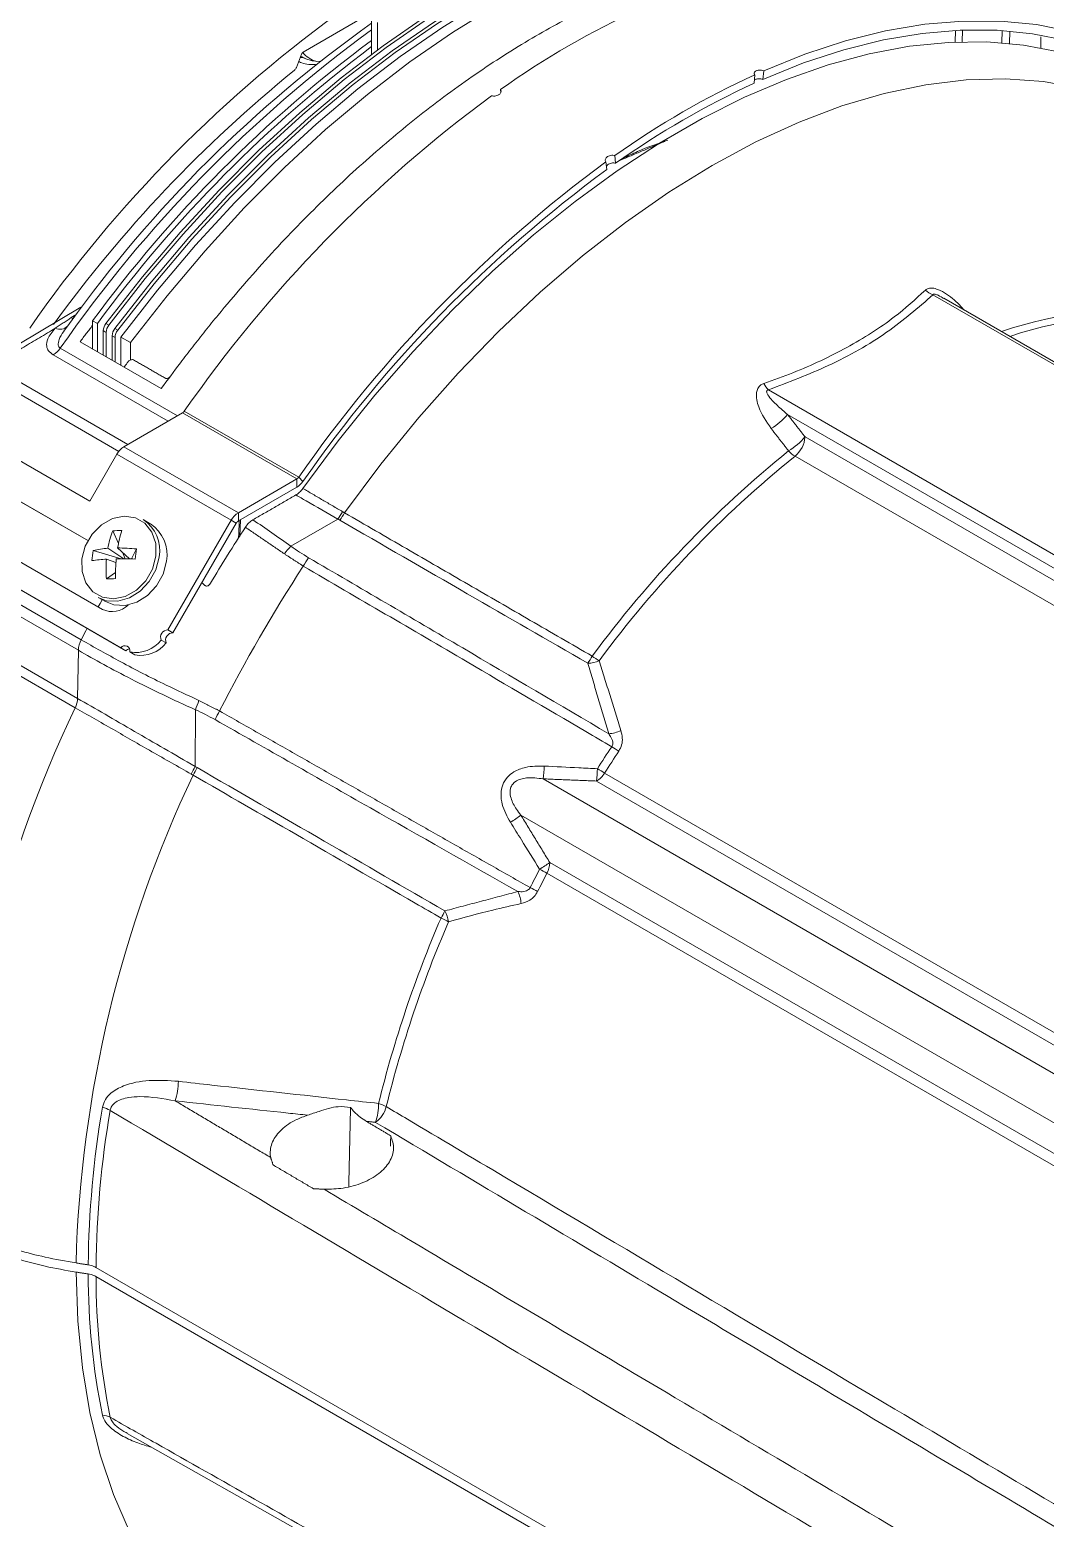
# Model space of a CAD drawing. Extents: x 11 to 120, y 2 to 94.
# Drawn here: x 20.68 to 24.33, y 71.6 to 76.93 of the extents above; entities that cross this region are included whole.
import ezdxf

# ---------------------------------------------------------------- set-up
doc = ezdxf.new("R2010")
doc.units = 0
doc.header["$MEASUREMENT"] = 0
doc.linetypes.add('SLD-Solid', pattern=[0])
doc.layers.add('OBJECT', color=7, linetype='CONTINUOUS')

msp = doc.modelspace()

# ---------------------------------------------------------------- linework, layer by layer
at = {"layer": 'OBJECT', "color": 7, "linetype": 'SLD-Solid', "lineweight": 15}
for p, q in [((21.665, 76.8511), (21.89, 76.9809)), ((21.9099, 76.9675), (21.9099, 76.8428)), ((21.9311, 76.9575), (21.9311, 76.8586)), ((24.0029, 76.8873), (24.0038, 76.9291)), ((24.0282, 76.8881), (24.0292, 76.9302)), ((24.1701, 76.8844), (24.1711, 76.9285)), ((24.198, 76.8819), (24.199, 76.9264)), ((21.6406, 76.7963), (21.6589, 76.8434)), ((21.6716, 76.8286), (21.6569, 76.8371)), ((23.3132, 76.7535), (23.3162, 76.7845)), ((23.2816, 76.7394), (23.2843, 76.7702)), ((22.3734, 76.706), (22.3723, 76.7172)), ((22.7851, 76.4528), (22.7824, 76.4805)), ((22.7535, 76.4304), (22.7504, 76.4578)), ((20.8681, 75.937), (20.5184, 75.7284)), ((27.0521, 74.1748), (23.9232, 75.981)), ((27.0672, 74.1761), (23.9619, 75.9688)), ((20.8274, 75.8785), (20.8142, 75.8605)), ((20.9101, 75.888), (20.927, 75.8782)), ((20.9101, 75.888), (20.9101, 75.7867)), ((20.927, 75.8782), (20.927, 75.7769)), ((20.9579, 75.8788), (20.9685, 75.8728)), ((20.9588, 75.8466), (20.9483, 75.8527)), ((20.9483, 75.7647), (20.9483, 75.8527)), ((20.9588, 75.7586), (20.9588, 75.8466)), ((20.9905, 75.8283), (20.98, 75.8344)), ((20.98, 75.7464), (20.98, 75.8344)), ((20.9897, 75.8605), (21.0002, 75.8544)), ((20.9905, 75.7403), (20.9905, 75.8283)), ((21.0457, 75.8097), (21.0118, 75.8293)), ((21.0118, 75.728), (21.0118, 75.8293)), ((20.7943, 75.79), (21.2146, 75.5474)), ((20.8649, 75.8128), (21.156, 75.6448)), ((21.0457, 75.7474), (21.0457, 75.8097)), ((20.5497, 75.7261), (21.0369, 75.4448)), ((21.1808, 75.5279), (20.7687, 75.7658)), ((21.004, 75.4199), (20.5217, 75.6983)), ((26.4619, 73.8341), (23.333, 75.6403)), ((21.0225, 75.4365), (21.2327, 75.5578)), ((21.6428, 75.3211), (21.2327, 75.5578)), ((21.649, 75.327), (21.2389, 75.5637)), ((26.4415, 73.7975), (23.4018, 75.5523)), ((23.4643, 75.4719), (26.4437, 73.7519)), ((20.9001, 75.2417), (20.5642, 75.4356)), ((20.997, 75.4096), (20.9001, 75.2417)), ((21.4071, 75.1728), (20.997, 75.4096)), ((21.4326, 75.1997), (21.0225, 75.4365)), ((26.4118, 73.6806), (23.4285, 75.4028)), ((21.6428, 75.3211), (21.4326, 75.1997)), ((21.6428, 75.2917), (21.4326, 75.1703)), ((21.6428, 75.2917), (21.6428, 75.3211)), ((21.649, 75.327), (21.6639, 75.3117)), ((20.8948, 75.0987), (20.6201, 75.2573)), ((20.8948, 75.0987), (20.6381, 75.2469)), ((21.4326, 75.1997), (21.4326, 75.1703)), ((20.1951, 75.1333), (20.869, 74.7443)), ((20.9821, 75.1348), (21.0026, 75.0894)), ((21.117, 75.1602), (21.0909, 75.1753)), ((21.4071, 75.1728), (21.1802, 74.7798)), ((21.4251, 75.1624), (21.1982, 74.7694)), ((21.4251, 75.1624), (21.4071, 75.1728)), ((21.4375, 75.1153), (21.4402, 75.1747)), ((21.6208, 75.0799), (21.7893, 75.1772)), ((20.8589, 74.707), (20.185, 75.096)), ((21.0113, 74.7157), (20.3642, 75.0892)), ((21.0293, 74.7053), (20.3822, 75.0788)), ((20.5266, 75.0954), (20.9459, 74.8533)), ((20.9125, 75.0646), (21.013, 75.0349)), ((20.9937, 75.0218), (20.9598, 75.0334)), ((20.9648, 75.0724), (21.0221, 75.0348)), ((21.0428, 75.0345), (20.9998, 75.0737)), ((21.0167, 75.0583), (21.0273, 75.0348)), ((21.0669, 75.0702), (21.0489, 75.0343)), ((20.96, 74.9624), (20.9924, 74.9856)), ((20.2576, 74.8798), (20.8563, 74.5342)), ((20.9298, 74.8965), (20.956, 74.8814)), ((21.1982, 74.7694), (21.1802, 74.7798)), ((20.8481, 74.5008), (20.4441, 74.734)), ((20.8589, 74.707), (20.8563, 74.5342)), ((21.0113, 74.7157), (21.0293, 74.7053)), ((21.156, 74.7434), (21.174, 74.733)), ((21.0617, 74.6904), (21.0437, 74.7008)), ((21.2792, 74.4938), (21.2776, 74.2903)), ((22.5256, 74.2459), (25.3928, 72.5907)), ((25.4871, 72.639), (22.7172, 74.2381)), ((22.7458, 74.2669), (25.5169, 72.6671)), ((25.3156, 72.4588), (22.4457, 74.1156)), ((25.3101, 72.3079), (22.5389, 73.9076)), ((22.5494, 73.9457), (25.3194, 72.3466)), ((24.2343, 70.5824), (20.9222, 72.4944)), ((20.9222, 72.4617), (24.2343, 70.5497))]:
    msp.add_line(p, q, dxfattribs=at)
at = {"layer": 'OBJECT', "color": 7, "linetype": 'SLD-Solid', "lineweight": 15, "flags": 128}
for points in [[(23.5549, 77.378), (23.4243, 77.3937), (23.289, 77.3968), (23.1494, 77.3874), (23.0062, 77.3654), (22.86, 77.3309), (22.7113, 77.2841), (22.5607, 77.2252), (22.4089, 77.1544), (22.2564, 77.0721), (22.104, 76.9784), (21.9521, 76.8739), (21.8015, 76.759), (21.6528, 76.634), (21.5066, 76.4996), (21.3634, 76.3563), (21.2238, 76.2046), (21.0885, 76.0453), (20.9579, 75.8788)], [(23.5654, 77.3719), (23.4349, 77.3876), (23.2995, 77.3908), (23.16, 77.3813), (23.0168, 77.3593), (22.8705, 77.3248), (22.7218, 77.278), (22.5712, 77.2191), (22.4194, 77.1484), (22.2669, 77.066), (22.1145, 76.9723), (21.9627, 76.8678), (21.8121, 76.7529), (21.6634, 76.6279), (21.5171, 76.4935), (21.3739, 76.3502), (21.2344, 76.1986), (21.099, 76.0392), (20.9685, 75.8728)], [(23.5866, 77.3597), (23.4561, 77.3754), (23.3207, 77.3785), (23.1812, 77.369), (23.038, 77.347), (22.8917, 77.3126), (22.743, 77.2658), (22.5924, 77.2069), (22.4406, 77.1361), (22.2882, 77.0537), (22.1357, 76.9601), (21.9839, 76.8556), (21.8333, 76.7406), (21.6846, 76.6157), (21.5383, 76.4813), (21.3951, 76.338), (21.2556, 76.1863), (21.1202, 76.0269), (20.9897, 75.8605)], [(23.5972, 77.3536), (23.4666, 77.3693), (23.3313, 77.3724), (23.1917, 77.363), (23.0485, 77.341), (22.9023, 77.3065), (22.7535, 77.2597), (22.603, 77.2008), (22.4511, 77.13), (22.2987, 77.0477), (22.1462, 76.954), (21.9944, 76.8495), (21.8438, 76.7345), (21.6951, 76.6096), (21.5489, 76.4752), (21.4057, 76.3319), (21.2661, 76.1802), (21.1308, 76.0209), (21.0002, 75.8544)], [(23.6281, 77.3397), (23.4968, 77.3564), (23.3606, 77.3603), (23.2201, 77.3515), (23.0758, 77.3299), (22.9284, 77.2956), (22.7785, 77.2488), (22.6267, 77.1897), (22.4736, 77.1184), (22.3199, 77.0354), (22.1662, 76.9409), (22.0131, 76.8354), (21.8613, 76.7193), (21.7114, 76.593), (21.564, 76.4571), (21.4197, 76.3122), (21.2792, 76.1588), (21.143, 75.9976), (21.0118, 75.8293)], [(23.662, 77.3201), (23.5307, 77.3368), (23.3945, 77.3408), (23.254, 77.3319), (23.1098, 77.3103), (22.9624, 77.276), (22.8125, 77.2292), (22.6607, 77.1701), (22.5076, 77.0988), (22.3538, 77.0158), (22.2001, 76.9213), (22.047, 76.8158), (21.8952, 76.6997), (21.7453, 76.5734), (21.5979, 76.4375), (21.4537, 76.2926), (21.3132, 76.1392), (21.177, 75.978), (21.0457, 75.8097)], [(24.4177, 76.9253), (24.2937, 76.9498), (24.1648, 76.9623), (24.0314, 76.9627), (23.8941, 76.951), (23.7533, 76.9272), (23.6097, 76.8914), (23.4638, 76.8437), (23.3162, 76.7845)], [(24.4028, 76.8928), (24.2802, 76.9171), (24.1527, 76.9295), (24.0207, 76.9299), (23.8848, 76.9182), (23.7456, 76.8947), (23.6035, 76.8593), (23.4592, 76.8122), (23.3132, 76.7535)], [(21.6639, 75.2871), (21.7906, 75.4576), (21.9225, 75.6213), (22.0591, 75.7777), (22.1998, 75.9259), (22.344, 76.0655), (22.491, 76.1957), (22.6403, 76.3161), (22.7912, 76.426), (22.9431, 76.5252), (23.0953, 76.613), (23.2472, 76.6893), (23.3981, 76.7535), (23.5474, 76.8055), (23.6944, 76.8451), (23.8386, 76.872), (23.9793, 76.8861), (24.1159, 76.8875), (24.2478, 76.8761), (24.3745, 76.8519)], [(21.7248, 76.8178), (21.6967, 76.8196), (21.6713, 76.8288)], [(24.45, 76.7217), (24.3196, 76.7455), (24.1836, 76.7556), (24.0426, 76.7519), (23.8974, 76.7343), (23.7486, 76.7031), (23.5969, 76.6584), (23.4431, 76.6002), (23.2877, 76.5291), (23.1317, 76.4451), (22.9756, 76.3489), (22.8203, 76.2407), (22.6664, 76.1212), (22.5147, 75.9908), (22.3659, 75.8502), (22.2207, 75.7001), (22.0798, 75.5411), (21.9438, 75.374), (21.8133, 75.1996)], [(20.8325, 75.899), (20.8404, 75.8963), (20.8415, 75.8961)], [(21.137, 75.0443), (21.1364, 75.0898), (21.1229, 75.1304), (21.0977, 75.1621), (21.0634, 75.1818), (21.0233, 75.1876), (20.9813, 75.1788), (20.9416, 75.1564), (20.9081, 75.1226), (20.8839, 75.0806), (20.8715, 75.0345), (20.8722, 74.989), (20.8857, 74.9484), (20.9109, 74.9167), (20.9452, 74.897), (20.9853, 74.8912), (21.0272, 74.9), (21.0669, 74.9224), (21.1005, 74.9562), (21.1247, 74.9982), (21.137, 75.0443)], [(20.9298, 74.8965), (20.9604, 74.8846), (21.001, 74.8827), (21.0424, 74.8944), (21.081, 74.9186), (21.1133, 74.9533), (21.1364, 74.9953), (21.1484, 75.041)], [(20.956, 74.8814), (20.9865, 74.8695), (21.0271, 74.8676), (21.0685, 74.8792), (21.1071, 74.9035), (21.1394, 74.9382), (21.1626, 74.9802), (21.1745, 75.0259)], [(20.9445, 74.888), (20.9369, 74.8741), (20.9305, 74.8622)], [(20.8901, 74.7856), (20.8857, 74.7769), (20.869, 74.7443)], [(20.8506, 72.4778), (20.8568, 72.3029), (20.8734, 72.135), (20.9004, 71.9748), (20.9377, 71.8231), (20.9851, 71.6804), (21.0423, 71.5476), (21.1091, 71.4251), (21.1852, 71.3136), (21.2703, 71.2136)], [(21.0338, 71.8994), (21.7015, 71.521), (24.3426, 70.0247)]]:
    msp.add_lwpolyline(points, dxfattribs=at)
at = {"layer": 'OBJECT', "color": 7, "linetype": 'SLD-Solid', "lineweight": 15}
for centre, radius, start, end in [((24.5846, 73.1464), 4.7523, 125.4631, 145.1492), ((24.196, 74.1376), 3.1592, 114.7348, 125.2598), ((24.5913, 73.1744), 4.6345, 125.35, 144.3055), ((24.7514, 73.0364), 4.8209, 126.1142, 145.1668), ((24.7506, 73.0671), 4.7652, 126.593, 143.7021), ((24.776, 73.0499), 4.7764, 126.8732, 143.6902), ((21.7456, 76.9212), 0.109, 220.931, 252.2419), ((24.691, 73.0233), 4.8485, 129.0967, 143.9792), ((24.6062, 73.9008), 3.1592, 114.7348, 125.2598), ((24.5893, 73.9008), 3.1253, 114.7348, 125.2598), ((25.2101, 72.7978), 4.8395, 126.3693, 145.1426), ((25.6202, 72.561), 4.8395, 126.3693, 145.1426), ((25.5924, 72.5754), 4.7876, 126.3693, 145.1426), ((23.9501, 76.0559), 0.0796, 226.9461, 250.2256), ((20.9939, 75.8507), 0.0456, 141.9158, 177.4718), ((24.6087, 74.5908), 1.3331, 80.9782, 109.2611), ((24.6282, 74.5782), 1.3255, 80.9583, 108.9089), ((20.7929, 75.8986), 0.0409, 246.0472, 312.4758), ((21.0044, 75.8446), 0.0456, 141.9158, 177.4718), ((21.0256, 75.8324), 0.0456, 141.9158, 177.4718), ((21.0361, 75.8263), 0.0456, 141.9158, 177.4718), ((20.7247, 75.8377), 0.0843, 301.4452, 325.5545), ((23.3974, 75.7036), 0.0902, 206.4621, 224.5223), ((21.2221, 75.5752), 0.0204, 301.4324, 325.5702), ((23.2209, 75.7038), 0.236, 301.1475, 320.0641), ((23.2832, 75.6236), 0.2362, 301.1839, 320.0385), ((23.3669, 75.4785), 0.0976, 309.1587, 356.1231), ((21.0614, 75.3741), 0.0736, 121.9547, 151.1444), ((25.901, 72.329), 3.9738, 128.901, 143.6257), ((25.9163, 72.3198), 3.9616, 128.901, 143.6257), ((23.4821, 75.4923), 0.1043, 222.7316, 239.0698), ((21.6322, 75.3385), 0.0204, 301.4324, 325.5702), ((21.6067, 75.3509), 0.0694, 301.4324, 325.5702), ((21.4715, 75.1373), 0.0736, 121.9547, 151.1444), ((21.3965, 75.452), 0.4794, 325.024, 328.7855), ((21.3548, 75.4698), 0.5322, 326.0976, 329.4864), ((21.2945, 75.0148), 0.3347, 158.9965, 170.0976), ((21.0064, 74.9171), 0.219, 87.8252, 96.3732), ((21.4243, 75.0047), 0.4301, 162.2261, 170.7713), ((21.0202, 75.0656), 0.1305, 349.1228, 57.2209), ((21.0464, 75.0505), 0.1305, 349.1228, 57.2209), ((26.4584, 71.891), 5.9677, 146.92503, 149.19637), ((21.4441, 75.152), 0.0216, 121.9547, 151.1444), ((21.8323, 74.883), 0.289, 137.0499, 144.1759), ((21.1522, 75.0153), 0.2448, 168.3917, 176.9919), ((20.9881, 74.4948), 0.5394, 93.0043, 98.5652), ((20.9857, 74.7537), 0.3194, 93.7413, 103.2546), ((21.4004, 74.9988), 0.442, 175.5006, 184.7203), ((21.581, 74.9814), 0.5887, 174.8032, 181.7326), ((21.0132, 73.8748), 1.16, 87.5756, 90.9098), ((20.9999, 74.4195), 0.6541, 84.1166, 90.0097), ((19.0736, 75.3074), 2.0073, 352.1679, 353.2157), ((22.1162, 74.7429), 0.5231, 145.5814, 149.4885), ((26.5325, 71.8477), 5.8033, 146.99869, 152.92298), ((20.9576, 75.4739), 0.5115, 270.2707, 273.9278), ((20.9802, 74.9266), 0.0809, 244.9566, 314.7528), ((21.1795, 74.754), 0.0257, 88.3793, 204.4869), ((21.1975, 74.7436), 0.0257, 88.3793, 204.4869), ((20.9462, 74.7034), 0.0874, 152.0632, 177.6047), ((21.0257, 74.7044), 0.0184, 348.5446, 142.1448), ((21.046, 74.6892), 0.0232, 98.8155, 136.1351), ((21.0648, 74.8147), 0.1158, 259.5449, 321.9957), ((21.0828, 74.8043), 0.1158, 259.5449, 321.9957), ((22.2364, 74.961), 0.5404, 326.2192, 329.3739), ((22.6841, 74.768), 0.1076, 270.7762, 293.2594), ((22.8809, 74.9328), 0.3054, 234.0147, 239.656), ((24.9657, 72.5293), 4.5653, 154.415, 178.3612), ((20.7713, 74.5374), 0.0851, 334.5116, 357.8245), ((21.556, 74.4102), 0.2891, 156.2193, 163.1973), ((21.8268, 74.2285), 0.5301, 150.5374, 154.3126), ((22.753, 74.5185), 0.1111, 273.8262, 297.2215), ((26.651, 71.7809), 4.6594, 146.3732, 147.5287), ((26.6647, 71.773), 4.6451, 146.3732, 147.5287), ((23.0788, 74.83), 0.5607, 236.7374, 239.8126), ((20.8363, 74.4976), 0.4876, 331.236, 334.8334), ((20.8003, 74.5248), 0.5399, 330.5286, 333.7782), ((21.9406, 74.3174), 0.5893, 353.0272, 357.5042), ((21.9672, 74.3086), 0.7533, 354.6328, 358.0138), ((23.1579, 74.977), 0.821, 237.7721, 239.8727), ((25.2215, 72.3861), 4.3727, 154.636, 178.3701), ((22.6713, 74.3123), 0.0872, 301.7196, 328.6157), ((22.0862, 74.6123), 0.6131, 301.6436, 305.8914), ((26.6494, 71.7786), 4.6592, 152.6088, 153.5219), ((26.6631, 71.7707), 4.6449, 152.6088, 153.5219), ((22.0906, 74.6232), 0.8182, 301.0443, 304.1091), ((22.1508, 73.2315), 0.7796, 60.1395, 62.3516), ((22.4617, 73.9494), 0.0878, 331.6025, 357.5633), ((22.2179, 73.34), 0.5782, 60.187, 63.1693), ((22.3339, 73.7917), 0.1127, 3.6192, 26.4104), ((25.9996, 72.0835), 4.185, 156.5781, 166.1907), ((21.6815, 74.0159), 0.5484, 330.6402, 333.6595), ((22.0349, 73.4676), 0.306, 60.3487, 65.9793), ((22.0783, 73.7185), 0.1089, 7.8753, 29.739), ((26.0147, 72.075), 4.1722, 156.5781, 166.1907), ((20.9785, 73.1644), 0.239, 342.251, 359.3311), ((24.4136, 72.4711), 3.5193, 170.2276, 179.4695), ((24.4323, 72.4618), 3.5102, 170.2276, 179.4687), ((20.92, 72.9624), 0.1091, 60.9033, 76.5483), ((21.692, 73.0866), 0.2436, 342.8048, 359.0146), ((21.8661, 73.0958), 0.1001, 305.8426, 345.6229), ((21.8986, 72.9556), 0.1321, 60.7687, 73.7304), ((23.4348, 72.4711), 2.5403, 180.0017, 191.4906), ((23.456, 72.4618), 2.5337, 180.0026, 191.4907), ((20.9419, 71.9004), 0.0647, 61.189, 86.8975)]:
    msp.add_arc(centre, radius, start, end, dxfattribs=at)
msp.add_ellipse((21.665, 76.8429), major_axis=(0.005, 0.00866), ratio=0.577456, start_param=0.785256, end_param=1.832237, dxfattribs=at)
for points, knots in [([(23.6578, 77.2353), (23.5996, 77.2367), (23.4827, 77.2397), (23.2971, 77.2171), (23.1042, 77.174), (22.9072, 77.1088), (22.709, 77.0234), (22.5098, 76.9183), (22.3082, 76.7923), (22.1086, 76.6475), (21.9137, 76.4867), (21.7245, 76.3109), (21.5384, 76.1194), (21.4196, 75.9792), (21.3598, 75.9086)], [0, 0, 0, 0, 0.082062, 0.164694, 0.249123, 0.334172, 0.416234, 0.498866, 0.583295, 0.668345, 0.750383, 0.832421, 0.915613, 1, 1, 1, 1]), ([(21.6334, 76.7862), (21.6345, 76.7872), (21.6368, 76.7893), (21.6392, 76.7931), (21.6402, 76.7954), (21.6406, 76.7963)], [0, 0, 0, 0, 0.392085, 0.784171, 1, 1, 1, 1]), ([(21.7097, 76.8062), (21.6989, 76.8064), (21.6798, 76.8068), (21.6596, 76.8123), (21.651, 76.8164), (21.6488, 76.8175)], [0, 0, 0, 0, 0.489325, 0.867474, 1, 1, 1, 1]), ([(21.6714, 76.8284), (21.6707, 76.8289), (21.668, 76.831), (21.6622, 76.8321), (21.6567, 76.8314), (21.6541, 76.8311)], [0, 0, 0, 0, 0.1437, 0.600742, 1, 1, 1, 1]), ([(23.2888, 76.784), (23.2871, 76.783), (23.2836, 76.7811), (23.2815, 76.7771), (23.2819, 76.7733), (23.2836, 76.7711), (23.2843, 76.7702)], [0, 0, 0, 0, 0.273874, 0.547765, 0.818561, 1, 1, 1, 1]), ([(23.3162, 76.7845), (23.3137, 76.7851), (23.3087, 76.7864), (23.3006, 76.7867), (23.294, 76.7859), (23.2908, 76.7848), (23.2895, 76.7843)], [0, 0, 0, 0, 0.278162, 0.556168, 0.835036, 1, 1, 1, 1]), ([(23.3132, 76.7535), (23.3107, 76.7542), (23.3057, 76.7555), (23.2976, 76.7558), (23.2907, 76.755), (23.2874, 76.7537), (23.286, 76.7532)], [0, 0, 0, 0, 0.27098, 0.54189, 0.811531, 1, 1, 1, 1]), ([(22.3667, 76.6986), (22.3645, 76.6975), (22.3601, 76.6951), (22.352, 76.6935), (22.3452, 76.6936), (22.3415, 76.6943), (22.3403, 76.6946)], [0, 0, 0, 0, 0.28744, 0.574979, 0.857991, 1, 1, 1, 1]), ([(22.3723, 76.7172), (22.3732, 76.7157), (22.3751, 76.7126), (22.3746, 76.7073), (22.372, 76.7028), (22.369, 76.7004), (22.3678, 76.6994)], [0, 0, 0, 0, 0.26891, 0.537669, 0.807262, 1, 1, 1, 1]), ([(22.8109, 76.4696), (22.8286, 76.4783), (22.8828, 76.505), (22.9362, 76.5234), (22.9721, 76.5358)], [0, 0, 0, 0, 0.32632, 1, 1, 1, 1]), ([(22.7504, 76.4578), (22.7495, 76.4594), (22.7476, 76.4625), (22.7481, 76.4678), (22.751, 76.4728), (22.7564, 76.4772), (22.7636, 76.4802), (22.7717, 76.4817), (22.7781, 76.4814), (22.7815, 76.4807), (22.7824, 76.4805)], [0, 0, 0, 0, 0.13435, 0.268633, 0.402971, 0.540397, 0.675686, 0.814722, 0.949327, 1, 1, 1, 1]), ([(22.7523, 76.4417), (22.7529, 76.4429), (22.7543, 76.4458), (22.7593, 76.4496), (22.7663, 76.4526), (22.7743, 76.454), (22.7807, 76.4538), (22.7841, 76.453), (22.7851, 76.4528)], [0, 0, 0, 0, 0.139317, 0.336345, 0.529189, 0.727855, 0.92165, 1, 1, 1, 1]), ([(23.3166, 75.6634), (23.3517, 75.6759), (23.4573, 75.7136), (23.6196, 75.7904), (23.7783, 75.8911), (23.8599, 75.9652), (23.8958, 75.9978)], [0, 0, 0, 0, 0.149978, 0.450605, 0.758659, 1, 1, 1, 1]), ([(23.8958, 75.9978), (23.8993, 76.0003), (23.9062, 76.0053), (23.9226, 76.0059), (23.9453, 75.9997), (23.9817, 75.9787), (24.0125, 75.952), (24.0305, 75.9312), (24.0339, 75.9272)], [0, 0, 0, 0, 0.099, 0.197937, 0.32287, 0.5267, 0.909916, 1, 1, 1, 1]), ([(23.9612, 75.9678), (23.9551, 75.972), (23.9475, 75.9772), (23.9364, 75.9818), (23.9317, 75.9833), (23.928, 75.9838), (23.9257, 75.9836), (23.924, 75.9828), (23.9234, 75.9818), (23.9232, 75.9812), (23.9232, 75.981)], [0, 0, 0, 0, 0.509234, 0.63265, 0.769194, 0.823996, 0.87935, 0.928947, 0.981687, 1, 1, 1, 1]), ([(23.9232, 75.981), (23.8704, 75.9351), (23.7632, 75.8421), (23.5612, 75.7272), (23.4061, 75.6682), (23.333, 75.6403)], [0, 0, 0, 0, 0.339274, 0.688484, 1, 1, 1, 1]), ([(21.3598, 75.9086), (21.3445, 75.8899), (21.314, 75.8525), (21.269, 75.7953), (21.216, 75.7264), (21.1788, 75.6757), (21.156, 75.6448)], [0, 0, 0, 0, 0.218765, 0.43753, 0.656295, 1, 1, 1, 1]), ([(20.7687, 75.7658), (20.7626, 75.7703), (20.7503, 75.7794), (20.7434, 75.7997), (20.7481, 75.8283), (20.7656, 75.8488), (20.7763, 75.8612)], [0, 0, 0, 0, 0.167941, 0.334633, 0.594445, 1, 1, 1, 1]), ([(20.8145, 75.8603), (20.8082, 75.8522), (20.7981, 75.8394), (20.7889, 75.8193), (20.7854, 75.805), (20.7886, 75.795), (20.7918, 75.7916), (20.7939, 75.7903), (20.7943, 75.79)], [0, 0, 0, 0, 0.351929, 0.555329, 0.820074, 0.909097, 0.984817, 1, 1, 1, 1]), ([(21.0229, 75.7216), (21.0246, 75.7239), (21.0283, 75.7291), (21.0326, 75.735), (21.0353, 75.7386), (21.0358, 75.7393)], [0, 0, 0, 0, 0.387389, 0.872425, 1, 1, 1, 1]), ([(21.0572, 75.7476), (21.0561, 75.7481), (21.0537, 75.7491), (21.0494, 75.7488), (21.0449, 75.7473), (21.04, 75.7442), (21.0373, 75.7411), (21.0358, 75.7393)], [0, 0, 0, 0, 0.172258, 0.344036, 0.527769, 0.740234, 1, 1, 1, 1]), ([(21.1868, 75.6863), (21.1865, 75.686), (21.1847, 75.6841), (21.1805, 75.6822), (21.1752, 75.6812), (21.1718, 75.6817), (21.1703, 75.6825), (21.17, 75.6827)], [0, 0, 0, 0, 0.06069, 0.415657, 0.674138, 0.933876, 1, 1, 1, 1]), ([(23.3429, 75.5018), (23.3256, 75.5269), (23.303, 75.5597), (23.2905, 75.6047), (23.2893, 75.6278), (23.2948, 75.6464), (23.3042, 75.658), (23.313, 75.6618), (23.3166, 75.6634)], [0, 0, 0, 0, 0.463202, 0.605761, 0.74907, 0.84178, 0.935306, 1, 1, 1, 1]), ([(23.333, 75.6403), (23.3322, 75.6402), (23.3306, 75.64), (23.3287, 75.6391), (23.3274, 75.6378), (23.3266, 75.6355), (23.327, 75.6301), (23.3372, 75.6113), (23.3635, 75.5847), (23.3894, 75.5628), (23.4018, 75.5523)], [0, 0, 0, 0, 0.018434, 0.032622, 0.046846, 0.064939, 0.096407, 0.193735, 0.61436, 1, 1, 1, 1]), ([(21.639, 75.2636), (21.6434, 75.2665), (21.6523, 75.2724), (21.66, 75.2821), (21.6639, 75.2871)], [0, 0, 0, 0, 0.493542, 1, 1, 1, 1]), ([(21.7893, 75.1772), (21.7893, 75.1772), (21.7512, 75.1991), (21.7006, 75.2282), (21.6513, 75.2565), (21.639, 75.2636)], [0, 0, 0, 0, 0.000013, 0.751245, 1, 1, 1, 1]), ([(21.4848, 75.1746), (21.4799, 75.1712), (21.47, 75.1645), (21.4619, 75.1533), (21.4578, 75.1477)], [0, 0, 0, 0, 0.498205, 1, 1, 1, 1]), ([(21.4848, 75.1746), (21.5302, 75.1438), (21.5755, 75.113), (21.6208, 75.0799), (21.6208, 75.0799)], [0, 0, 0, 0, 0.999986, 1, 1, 1, 1]), ([(21.7965, 75.173), (21.7941, 75.1744), (21.7917, 75.1758), (21.7893, 75.1772), (21.7893, 75.1772)], [0, 0, 0, 0, 0.99972, 1, 1, 1, 1]), ([(22.6856, 74.6605), (22.5416, 74.7435), (22.2452, 74.9143), (21.9489, 75.0852), (21.7965, 75.173)], [0, 0, 0, 0, 0.48595, 1, 1, 1, 1]), ([(21.6208, 75.0799), (21.6208, 75.0799), (21.6413, 75.0653), (21.663, 75.0519), (21.6847, 75.0386)], [0, 0, 0, 0, 0.000031, 1, 1, 1, 1]), ([(21.6847, 75.0386), (21.8689, 74.9308), (22.2277, 74.7209), (22.586, 74.5103), (22.7604, 74.4077)], [0, 0, 0, 0, 0.513344, 1, 1, 1, 1]), ([(22.7713, 74.3612), (22.7405, 74.3792), (22.5677, 74.4805), (22.1994, 74.6967), (21.8614, 74.8941), (21.6655, 75.0085)], [0, 0, 0, 0, 0.083458, 0.469006, 1, 1, 1, 1]), ([(21.3326, 74.947), (21.3312, 74.9449), (21.3288, 74.9414), (21.3242, 74.9383), (21.3201, 74.937), (21.3163, 74.9373), (21.3136, 74.9386), (21.3123, 74.9399), (21.3118, 74.9403)], [0, 0, 0, 0, 0.29084, 0.479308, 0.632236, 0.786164, 0.918665, 1, 1, 1, 1]), ([(21.2792, 74.4938), (21.2792, 74.4938), (21.2391, 74.5112), (21.1603, 74.5475), (21.0157, 74.6195), (20.9173, 74.6733), (20.8589, 74.707), (20.8589, 74.707)], [0, 0, 0, 0, 0.000005, 0.259099, 0.518181, 0.999995, 1, 1, 1, 1]), ([(20.869, 74.7443), (20.9154, 74.7182), (21.0097, 74.665), (21.1543, 74.5903), (21.2517, 74.5452), (21.2914, 74.5268)], [0, 0, 0, 0, 0.365475, 0.741466, 1, 1, 1, 1]), ([(21.2637, 74.263), (21.2164, 74.2899), (21.1205, 74.3444), (20.9787, 74.4256), (20.8926, 74.4751), (20.8481, 74.5008)], [0, 0, 0, 0, 0.319145, 0.647515, 1, 1, 1, 1]), ([(20.8563, 74.5342), (20.8563, 74.5342), (20.8877, 74.5161), (20.9537, 74.4779), (21.0583, 74.4175), (21.1668, 74.3546), (21.2403, 74.3119), (21.2776, 74.2903), (21.2776, 74.2903)], [0, 0, 0, 0, 0.000005, 0.254678, 0.509351, 0.752582, 0.999995, 1, 1, 1, 1]), ([(21.3491, 74.4583), (21.326, 74.4707), (21.3029, 74.4832), (21.2792, 74.4938), (21.2792, 74.4938)], [0, 0, 0, 0, 0.99997, 1, 1, 1, 1]), ([(22.4349, 73.8419), (22.2585, 73.9417), (21.8964, 74.1468), (21.5347, 74.3527), (21.3491, 74.4583)], [0, 0, 0, 0, 0.486991, 1, 1, 1, 1]), ([(22.7713, 74.3612), (22.7723, 74.363), (22.7745, 74.3666), (22.7755, 74.3743), (22.7734, 74.3868), (22.7672, 74.3982), (22.7618, 74.4058), (22.7604, 74.4077)], [0, 0, 0, 0, 0.116849, 0.233193, 0.437974, 0.854434, 1, 1, 1, 1]), ([(22.8038, 74.4198), (22.8063, 74.4106), (22.8106, 74.3942), (22.8086, 74.3676), (22.8007, 74.3527), (22.7969, 74.3454)], [0, 0, 0, 0, 0.396713, 0.706829, 1, 1, 1, 1]), ([(21.2776, 74.2903), (21.2776, 74.2903), (21.2799, 74.289), (21.2823, 74.2876), (21.2846, 74.2863)], [0, 0, 0, 0, 0.00029, 1, 1, 1, 1]), ([(21.2846, 74.2863), (21.4367, 74.1984), (21.7328, 74.0272), (22.0289, 73.8559), (22.1729, 73.7726)], [0, 0, 0, 0, 0.513611, 1, 1, 1, 1]), ([(22.4079, 74.0903), (22.3964, 74.1112), (22.3788, 74.1433), (22.3725, 74.1908), (22.3787, 74.2252), (22.3955, 74.2526), (22.4238, 74.2749), (22.4691, 74.2917), (22.5068, 74.2917), (22.5294, 74.2918)], [0, 0, 0, 0, 0.224316, 0.345841, 0.447966, 0.550598, 0.643263, 0.786621, 1, 1, 1, 1]), ([(22.5294, 74.2918), (22.5706, 74.2896), (22.6341, 74.2863), (22.6977, 74.2834), (22.72, 74.2824)], [0, 0, 0, 0, 0.648491, 1, 1, 1, 1]), ([(22.1594, 73.747), (22.1286, 73.7648), (21.9549, 73.8648), (21.6585, 74.0355), (21.393, 74.1885), (21.2703, 74.2592)], [0, 0, 0, 0, 0.104199, 0.585852, 1, 1, 1, 1]), ([(22.5256, 74.2459), (22.5056, 74.2485), (22.4787, 74.252), (22.4447, 74.2459), (22.4269, 74.2381), (22.4145, 74.2264), (22.4081, 74.2134), (22.4058, 74.1963), (22.4109, 74.1695), (22.4258, 74.1415), (22.4402, 74.1228), (22.4457, 74.1156)], [0, 0, 0, 0, 0.252396, 0.341467, 0.431195, 0.49019, 0.549439, 0.605129, 0.701097, 0.88522, 1, 1, 1, 1]), ([(22.5126, 73.9221), (22.4909, 73.9573), (22.4562, 74.0135), (22.4211, 74.0694), (22.4079, 74.0903)], [0, 0, 0, 0, 0.624898, 1, 1, 1, 1]), ([(22.4349, 73.8419), (22.4419, 73.8415), (22.4524, 73.8408), (22.4655, 73.8438), (22.473, 73.8479), (22.4771, 73.8523), (22.4785, 73.8551), (22.4789, 73.8559)], [0, 0, 0, 0, 0.437726, 0.65223, 0.821699, 0.945105, 1, 1, 1, 1]), ([(22.4464, 73.7989), (22.4124, 73.7913), (22.3245, 73.7718), (22.2388, 73.748), (22.1863, 73.7335)], [0, 0, 0, 0, 0.387427, 1, 1, 1, 1]), ([(22.5054, 73.8416), (22.5017, 73.8355), (22.4942, 73.8233), (22.4738, 73.8071), (22.4572, 73.8021), (22.4464, 73.7989)], [0, 0, 0, 0, 0.26318, 0.525234, 1, 1, 1, 1]), ([(20.9454, 73.0684), (20.9482, 73.0781), (20.9539, 73.0974), (20.9796, 73.125), (21.0312, 73.1531), (21.1152, 73.1686), (21.1826, 73.164), (21.2175, 73.1616)], [0, 0, 0, 0, 0.101178, 0.20186, 0.374018, 0.675191, 1, 1, 1, 1]), ([(21.2175, 73.1616), (21.2577, 73.1571), (21.4584, 73.1346), (21.6978, 73.1082), (21.8971, 73.0866), (21.9356, 73.0824)], [0, 0, 0, 0, 0.167872, 0.839363, 1, 1, 1, 1]), ([(21.2062, 73.0915), (21.1636, 73.0993), (21.1073, 73.1096), (21.0358, 73.1042), (21.0006, 73.0944), (20.9803, 73.0764), (20.9746, 73.0655), (20.9733, 73.0591), (20.973, 73.0576)], [0, 0, 0, 0, 0.49037, 0.647323, 0.850236, 0.921686, 0.982753, 1, 1, 1, 1]), ([(24.3174, 71.0704), (24.2586, 71.1053), (23.9647, 71.2799), (22.8498, 71.9423), (21.7939, 72.5698), (20.973, 73.0576)], [0, 0, 0, 0, 0.052722, 0.263609, 1, 1, 1, 1]), ([(21.6811, 73.0403), (21.6576, 73.0428), (21.4993, 73.0596), (21.341, 73.0769), (21.2062, 73.0915)], [0, 0, 0, 0, 0.147984, 1, 1, 1, 1]), ([(21.8348, 73.068), (21.8202, 73.0698), (21.7823, 73.0744), (21.7303, 73.0566), (21.6946, 73.0447), (21.6811, 73.0403)], [0, 0, 0, 0, 0.281228, 0.727864, 1, 1, 1, 1]), ([(21.8916, 73.0181), (21.8765, 73.028), (21.8564, 73.0413), (21.8392, 73.0626), (21.8348, 73.068)], [0, 0, 0, 0, 0.746489, 1, 1, 1, 1]), ([(21.9631, 73.0709), (21.9883, 73.0559), (22.13, 72.9716), (22.7375, 72.6102), (23.6774, 72.0511), (24.5009, 71.5613), (24.8584, 71.3487)], [0, 0, 0, 0, 0.026129, 0.146813, 0.629552, 1, 1, 1, 1]), ([(21.6811, 73.0403), (21.6673, 73.0352), (21.6313, 73.0222), (21.5845, 72.9899), (21.5515, 72.9453), (21.545, 72.9099), (21.548, 72.8913), (21.5485, 72.8884)], [0, 0, 0, 0, 0.162695, 0.424831, 0.687546, 0.950209, 1, 1, 1, 1]), ([(24.8198, 71.2914), (24.5167, 71.4718), (23.9103, 71.8326), (22.9452, 72.4071), (22.2834, 72.8011), (21.9247, 73.0146)], [0, 0, 0, 0, 0.314137, 0.628275, 1, 1, 1, 1]), ([(21.7401, 72.7746), (21.7632, 72.7751), (21.8113, 72.7761), (21.8807, 72.7963), (21.9391, 72.8293), (21.9778, 72.8722), (21.9945, 72.9204), (21.9842, 72.9511), (21.9791, 72.9663)], [0, 0, 0, 0, 0.156109, 0.324409, 0.493191, 0.662433, 0.831758, 1, 1, 1, 1]), ([(21.7401, 72.7746), (21.8452, 72.7122), (22.2539, 72.4696), (23.0163, 72.0171), (23.6736, 71.627), (24.0273, 71.4171)], [0, 0, 0, 0, 0.137909, 0.536076, 1, 1, 1, 1]), ([(20.4023, 72.6599), (20.4512, 72.6347), (20.5526, 72.5826), (20.7093, 72.5355), (20.8134, 72.517), (20.8506, 72.5104)], [0, 0, 0, 0, 0.375049, 0.776984, 1, 1, 1, 1]), ([(20.8506, 72.4778), (20.8133, 72.4843), (20.7231, 72.5002), (20.5876, 72.54), (20.4769, 72.5859), (20.419, 72.6179), (20.4023, 72.6272)], [0, 0, 0, 0, 0.222892, 0.54036, 0.867035, 1, 1, 1, 1]), ([(20.9222, 72.4944), (20.9169, 72.497), (20.9085, 72.5011), (20.8981, 72.503), (20.8945, 72.5037)], [0, 0, 0, 0, 0.64356, 1, 1, 1, 1]), ([(20.8945, 72.471), (20.9011, 72.4696), (20.9114, 72.4674), (20.9194, 72.4632), (20.9222, 72.4617)], [0, 0, 0, 0, 0.64356, 1, 1, 1, 1]), ([(21.1209, 71.85), (21.1046, 71.8547), (21.0697, 71.8648), (21.019, 71.8878), (20.9777, 71.9149), (20.9529, 71.9424), (20.9477, 71.9581), (20.9454, 71.965)], [0, 0, 0, 0, 0.219329, 0.468193, 0.718717, 0.875014, 1, 1, 1, 1]), ([(20.973, 71.9571), (21.0279, 71.926), (21.3178, 71.7619), (22.4325, 71.1307), (23.4925, 70.5306), (24.3174, 70.0637)], [0, 0, 0, 0, 0.049218, 0.260105, 1, 1, 1, 1]), ([(20.973, 71.9571), (20.9745, 71.9528), (20.9777, 71.9433), (20.9936, 71.926), (21.0131, 71.9106), (21.029, 71.903), (21.0344, 71.9004)], [0, 0, 0, 0, 0.190029, 0.423858, 0.807888, 1, 1, 1, 1])]:
    msp.add_open_spline(points, degree=3, knots=knots, dxfattribs=at)
for points in [[(24.3098, 76.8636), (24.3098, 76.9062)], [(23.2895, 76.7843), (23.2888, 76.784)], [(23.285, 76.7527), (23.2826, 76.7509)], [(23.286, 76.7532), (23.285, 76.7527)], [(22.3678, 76.6994), (22.3667, 76.6986)], [(22.9612, 76.5309), (22.8007, 76.4629)], [(20.7763, 75.8612), (20.8325, 75.899)], [(20.8325, 75.899), (20.8508, 75.9101)], [(20.7763, 75.8612), (20.5497, 75.7261)], [(20.8649, 75.8128), (20.9101, 75.8719)], [(21.0572, 75.7476), (21.17, 75.6827)], [(23.4018, 75.5523), (23.4643, 75.4719)], [(23.4055, 75.4215), (23.3429, 75.5018)], [(21.639, 75.2636), (21.4848, 75.1746)], [(21.6639, 75.2871), (21.8065, 75.2036)], [(21.8065, 75.2036), (21.8133, 75.1996)], [(21.8133, 75.1996), (22.7014, 74.6857)], [(21.4332, 75.1084), (21.4361, 75.1724)], [(21.598, 75.0522), (21.4578, 75.1477)], [(21.6655, 75.0085), (21.598, 75.0522)], [(21.3118, 74.9403), (21.3022, 74.9495)], [(22.7604, 74.4077), (22.6856, 74.6605)], [(22.7266, 74.6692), (22.8038, 74.4198)], [(21.2914, 74.5268), (21.3653, 74.4893)], [(21.3653, 74.4893), (22.4789, 73.8559)], [(21.2703, 74.2592), (21.2637, 74.263)], [(22.7172, 74.2381), (22.5256, 74.2459)], [(22.4457, 74.1156), (22.5494, 73.9457)], [(22.1729, 73.7726), (22.4349, 73.8419)], [(21.2062, 73.0915), (21.5485, 72.8884)], [(21.8348, 73.068), (21.8285, 72.7844)], [(21.8916, 73.0181), (21.9791, 72.9663)], [(21.9247, 73.0146), (21.8916, 73.0181)], [(21.9791, 72.9663), (21.9777, 72.9291)], [(21.5572, 72.8618), (21.5485, 72.8884)], [(21.7015, 72.7768), (21.5572, 72.8618)], [(21.7401, 72.7746), (21.7015, 72.7768)], [(20.8945, 72.5037), (20.8506, 72.5104)], [(20.8506, 72.4778), (20.8945, 72.471)]]:
    msp.add_open_spline(points, degree=1, dxfattribs=at)

doc.saveas('drawing.dxf')
